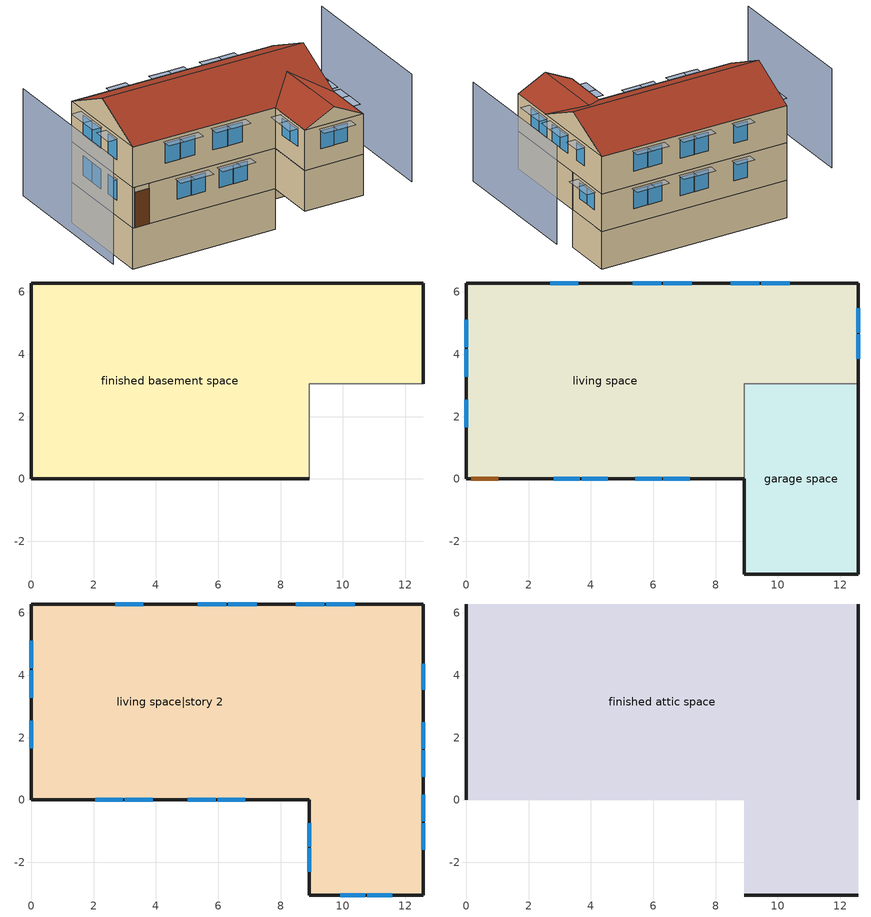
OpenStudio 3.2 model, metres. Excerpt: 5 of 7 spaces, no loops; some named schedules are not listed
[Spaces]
finished basement space
 floor foundation (FloorFndGrndFinB): 0,0 0,6.29 12.57,6.29 12.57,3.05 8.92,3.05 8.92,0 z-2.44
 wall foundation (WallFndGrndFinB): 12.57,3.05 12.57,6.29 0,6.29 0,0 8.92,0 z-2.44:0
 wall adiabatic (WallFndGrndFinB): 8.92,0 8.92,3.05 12.57,3.05 z-2.44:0
garage space
 floor foundation (FloorFndGrndUnfinSlab): 8.92,-3.05 8.92,3.05 12.57,3.05 12.57,-3.05 z0
 wall outside (WallExtUninsUnfin): 8.92,0 8.92,-3.05 12.57,-3.05 12.57,3.05 z0:2.44
 wall to living space (WallIntFinInsUnfin Reversed): 12.57,3.05 8.92,3.05 8.92,0 z0:2.44
living space
 floor to finished basement space (FloorFinUninsFin): 0,0 0,6.29 12.57,6.29 12.57,3.05 8.92,3.05 8.92,0 z0
 wall outside (WallExtInsFin): 12.57,3.05 12.57,6.29 0,6.29 0,0 0.13,0 1.05,0 8.92,0 z0:2.44
 window (WindowConstruction): 2.8,0 3.64,0 / 3.7,0 4.54,0 / 5.43,0 6.26,0 / 6.32,0 7.16,0 z1.02:2.13; 10.37,6.29 9.46,6.29 / 9.4,6.29 8.49,6.29 / 7.23,6.29 6.32,6.29 / 6.26,6.29 5.35,6.29 / 3.6,6.29 2.69,6.29 z0.92:2.13; 0,5.1 0,4.22 / 0,4.16 0,3.28 / 0,2.54 0,1.65 z0.96:2.13; 12.57,3.85 12.57,4.64 / 12.57,4.7 12.57,5.49 z1.08:2.13
 door (Door): 0.15,0 1.02,0 z0:2.13
living space|story 2
 floor to garage space (FloorFinInsUnfin): 12.57,3.05 12.57,-3.05 8.92,-3.05 8.92,3.05 z2.44
 floor to living space (FloorFinUninsFin): 12.57,6.29 12.57,3.05 8.92,3.05 8.92,0 0,0 0,6.29 z2.44
 wall outside (WallExtInsFin): 0,6.29 0,0 8.92,0 8.92,-3.05 12.57,-3.05 12.57,6.29 0,6.29 z2.44:4.88
 window (WindowConstruction): 2.05,0 2.94,0 / 3,0 3.9,0 / 5.02,0 5.91,0 / 5.98,0 6.87,0 z3.38:4.57; 9.91,-3.05 10.72,-3.05 / 10.78,-3.05 11.58,-3.05 z3.49:4.57; 10.37,6.29 9.46,6.29 / 9.4,6.29 8.49,6.29 / 7.23,6.29 6.32,6.29 / 6.26,6.29 5.35,6.29 / 3.6,6.29 2.69,6.29 z3.36:4.57; 0,5.1 0,4.22 / 0,4.16 0,3.28 / 0,2.54 0,1.65 z3.4:4.57; 8.92,-0.74 8.92,-1.49 / 8.92,-1.55 8.92,-2.31 z3.57:4.57; 12.57,-1.59 12.57,-0.74 / 12.57,-0.68 12.57,0.16 / 12.57,0.74 12.57,1.59 / 12.57,1.65 12.57,2.5 / 12.57,3.53 12.57,4.38 z3.45:4.57
finished attic space
 floor to living space|story 2 (FloorFinUninsFin): 12.57,6.29 12.57,0 0,0 0,6.29 z4.88; 8.92,-3.05 8.92,0 12.57,0 12.57,-3.05 z4.88
 wall outside (WallExtInsFin): 0,3.14,6.45 0,6.29,4.88 0,0,4.88; 12.57,3.14,6.45 12.57,0,4.88 12.57,6.29,4.88; 8.92,-3.05,4.88 12.57,-3.05,4.88 10.75,-3.05,5.79
 roof outside (RoofFinInsExt): 0,3.14,6.45 12.57,3.14,6.45 12.57,6.29,4.88 0,6.29,4.88; 8.92,0,4.88 8.92,-3.05,4.88 10.75,-3.05,5.79 10.75,1.83,5.79; 12.57,0,4.88 10.75,1.83,5.79 10.75,-3.05,5.79 12.57,-3.05,4.88; 0,3.14,6.45 0,0,4.88 8.92,0,4.88 10.75,1.83,5.79 12.57,0,4.88 12.57,3.14,6.45
shading: -3.05,6.29 -3.05,-3.05 / 15.62,-3.05 15.62,6.29 z0:6.45; 12.57,4.7 12.57,5.49 / 12.57,3.85 12.57,4.64 z1.08:2.13; 12.57,3.53 12.57,4.38 / 12.57,1.65 12.57,2.5 / 12.57,-1.59 12.57,-0.74 / 12.57,-0.68 12.57,0.16 / 12.57,0.74 12.57,1.59 z3.45:4.57; 9.4,6.29 8.49,6.29 / 10.37,6.29 9.46,6.29 / 6.26,6.29 5.35,6.29 / 3.6,6.29 2.69,6.29 / 7.23,6.29 6.32,6.29 z3.36:4.57; 8.92,-1.55 8.92,-2.31 / 8.92,-0.74 8.92,-1.49 z3.57:4.57; 5.43,0 6.26,0 / 3.7,0 4.54,0 / 6.32,0 7.16,0 / 2.8,0 3.64,0 z1.02:2.13; 0,5.1 0,4.22 / 0,4.16 0,3.28 / 0,2.54 0,1.65 z3.4:4.57; 10.78,-3.05 11.58,-3.05 / 9.91,-3.05 10.72,-3.05 z3.49:4.57; 5.98,0 6.87,0 / 5.02,0 5.91,0 / 3,0 3.9,0 / 2.05,0 2.94,0 z3.38:4.57; 3.6,6.29 2.69,6.29 / 6.26,6.29 5.35,6.29 / 10.37,6.29 9.46,6.29 / 7.23,6.29 6.32,6.29 / 9.4,6.29 8.49,6.29 z0.92:2.13; 0,5.1 0,4.22 / 0,2.54 0,1.65 / 0,4.16 0,3.28 z0.96:2.13; 12.57,5.64 12.57,4.55 13.18,4.55 13.18,5.64 z2.29; 12.57,4.79 12.57,3.7 13.18,3.7 13.18,4.79 z2.29; 12.57,4.53 12.57,3.38 13.18,3.38 13.18,4.53 z4.72; 12.57,2.65 12.57,1.5 13.18,1.5 13.18,2.65 z4.72; 12.57,-0.59 12.57,-1.74 13.18,-1.74 13.18,-0.59 z4.72; 8.34,6.29 9.55,6.29 9.55,6.9 8.34,6.9 z4.72; 8.92,-2.46 8.92,-1.4 8.31,-1.4 8.31,-2.46 z4.72; 6.42,0 5.27,0 5.27,-0.61 6.42,-0.61 z2.29; 4.69,0 3.55,0 3.55,-0.61 4.69,-0.61 z2.29; 7.32,0 6.17,0 6.17,-0.61 7.32,-0.61 z2.29; 3.79,0 2.65,0 2.65,-0.61 3.79,-0.61 z2.29; 0,4.07 0,5.26 -0.61,5.26 -0.61,4.07 z4.72; 11.74,-3.05 10.62,-3.05 10.62,-3.66 11.74,-3.66 z4.72; 10.87,-3.05 9.75,-3.05 9.75,-3.66 10.87,-3.66 z4.72; 7.02,0 5.82,0 5.82,-0.61 7.02,-0.61 z4.72; 12.57,0.31 12.57,-0.84 13.18,-0.84 13.18,0.31 z4.72; 9.31,6.29 10.52,6.29 10.52,6.9 9.31,6.9 z4.72; 6.07,0 4.87,0 4.87,-0.61 6.07,-0.61 z4.72; 4.05,0 2.85,0 2.85,-0.61 4.05,-0.61 z4.72; 2.54,6.29 3.75,6.29 3.75,6.9 2.54,6.9 z2.29; 3.09,0 1.9,0 1.9,-0.61 3.09,-0.61 z4.72; 5.19,6.29 6.41,6.29 6.41,6.9 5.19,6.9 z2.29; 0,3.13 0,4.31 -0.61,4.31 -0.61,3.13 z4.72; 12.57,1.74 12.57,0.59 13.18,0.59 13.18,1.74 z4.72; 0,1.5 0,2.69 -0.61,2.69 -0.61,1.5 z4.72; 5.19,6.29 6.41,6.29 6.41,6.9 5.19,6.9 z4.72; 2.54,6.29 3.75,6.29 3.75,6.9 2.54,6.9 z4.72; 8.92,-1.65 8.92,-0.59 8.31,-0.59 8.31,-1.65 z4.72; 9.31,6.29 10.52,6.29 10.52,6.9 9.31,6.9 z2.29; 6.17,6.29 7.38,6.29 7.38,6.9 6.17,6.9 z4.72; 6.17,6.29 7.38,6.29 7.38,6.9 6.17,6.9 z2.29; 0,4.07 0,5.26 -0.61,5.26 -0.61,4.07 z2.29; 8.34,6.29 9.55,6.29 9.55,6.9 8.34,6.9 z2.29; 0,1.5 0,2.69 -0.61,2.69 -0.61,1.5 z2.29; 0,3.13 0,4.31 -0.61,4.31 -0.61,3.13 z2.29
[Site]
Denver Intl Ap_CO_USA: Latitude {deg}=39.83; Longitude {deg}=-104.65; Time Zone {hr}=-7; Elevation {m}=1650; Terrain=Suburbs
[ClimateZones]
Climate Zone Institution Name 1=Building America; Climate Zone Document Year 1=0; Climate Zone Value 1=Cold
[Site:WaterMainsTemperature]
Calculation Method=Correlation; Annual Average Outdoor Air Temperature {C}=10.8753; Maximum Difference In Monthly Average Outdoor Air Temperatures {deltaC}=23.1524
[Site:GroundTemperature:Deep]
10.8753, 10.8753, 10.8753, 10.8753, 10.8753, 10.8753, 10.8753, 10.8753, 10.8753, 10.8753, 10.8753, 10.8753
[Building]
Building 1: North Axis {deg}=22.5; Standards Number of Stories=4; Standards Number of Above Ground Stories=3; Standards Building Type=singlefamilydetached; Standards Number of Living Units=1
[Material] Roughness=Rough
Name | Thickness {m} | Conductivity {W/m-K} | Density {kg/m3} | Specific Heat {J/kg-K} | Thermal Absorptance | Solar Absorptance | Visible Absorptance
Asphalt Shingles, Medium | 0.009525 | 0.162714 | 1121.4 | 1465.45 | 0.91 | 0.85 | 0.85
RoofSheathing | 0.01905 | 0.115458 | 512.64 | 1214.23 | 0.82 | 0.3 | 0.3
RoofIns | 0.23495 | 0.0475588 | 78.34581 | 1123.46 | 0.91 | 0.85 | 0.91
Drywall 0.5 in. | 0.0127 | 0.160291 | 801 | 837.4 | 0.9 | 0.5 | 0.1
FoundationExtVertIns | 0.051816 | 0.029427 | 32.04 | 1214.23
Concrete 8.0 in.; FootingMaterial | 0.2032 | 1.803125 | 2242.8 | 837.4 | 0.9
Concrete 4.0 in. | 0.1016 | 1.803125 | 2242.8 | 837.4 | 0.9
FloorIns | 0.1397 | 0.0489548 | 106.365 | 1151.69 | 0.82 | 0.3 | 0.3
Wood Floor | 0.015875 | 0.115458 | 544.68 | 1214.23
Floor Covering | 0.0127 | 0.0433444 | 54.468 | 1339.84 | 0.9 | 0.9
FloorFinStudAndAirFloor | 0.1397 | 0.557395 | 67.691 | 1210.98 | 0.9 | 0.5 | 0.9
Vinyl, Light | 0.009525 | 0.089435 | 177.822 | 1046.75 | 0.9 | 0.3 | 0.3
WallSheathing | 0.0127 | 0.115458 | 512.64 | 1214.23 | 0.82 | 0.3 | 0.3
WallStudAndCavity | 0.0889 | 0.054245 | 162.403 | 1178.92 | 0.9 | 0.3 | 0.9
WallStudAndCavity 1 | 0.0889 | 0.0548529 | 162.403 | 1178.92 | 0.82 | 0.3 | 0.82
WallStudAndCavity 2 | 0.0889 | 0.393744 | 83.0341 | 1211.67 | 0.9 | 0.3 | 0.9
WallStudAndCavity 3 | 0.0889 | 0.397942 | 83.0341 | 1211.67 | 0.82 | 0.3 | 0.3
res furniture material finished basement space | 0.1524 | 0.115458 | 640.8 | 1214.23 | 0.9 | 0.6 | 0.1
DoorMaterial | 0.04445 | 0.0612267 | 512.64 | 1214.23 | 0.82 | 0.3 | 0.3
[Construction]
RoofFinInsExt: Asphalt Shingles, Medium, RoofSheathing, RoofIns, Drywall 0.5 in.
WallFndGrndFinB: Concrete 8.0 in., Drywall 0.5 in.
FloorFndGrndFinB; FloorFndGrndUnfinSlab: Concrete 4.0 in.
FootingConstruction: FootingMaterial
FloorFinInsUnfin: FloorIns, RoofSheathing, Wood Floor, Floor Covering
FloorFinUninsFin: Drywall 0.5 in., FloorFinStudAndAirFloor, RoofSheathing, Wood Floor, Floor Covering
WallExtInsFin: Vinyl, Light, WallSheathing, WallStudAndCavity, Drywall 0.5 in.
WallIntFinInsUnfin Reversed: WallStudAndCavity 1, WallSheathing
WallExtUninsUnfin: Vinyl, Light, WallSheathing, WallStudAndCavity 2
WallIntFinUninsFin: WallStudAndCavity 3, Drywall 0.5 in.
res furniture construction finished basement space; res furniture construction finished attic space; res furniture construction living space|story 2; res furniture construction living space; res furniture construction garage space: res furniture material finished basement space
WindowConstruction: WindowMaterial
Door: DoorMaterial
[WindowMaterial:SimpleGlazingSystem]
WindowMaterial: U-Factor {W/m2-K}=2.10086; Solar Heat Gain Coefficient=0.3
[ThermalZone] Use Ideal Air Loads=No
living zone: Thermostat=living zone temperature setpoint
garage zone: 
finished basement zone: Thermostat=finished basement zone temperature setpoint
res ds res ms clg asys ret air zone; res ds res ms htg asys ret air zone: Volume {m3}=0.25
[Sizing:Zone] Zone Cooling Design Supply Air Temperature Input Method=SupplyAirTemperature; Zone Cooling Design Supply Air Temperature {C}=14; Zone Cooling Design Supply Air Temperature Difference {deltaC}=11.11; Zone Heating Design Supply Air Temperature Input Method=SupplyAirTemperature; Zone Heating Design Supply Air Temperature {C}=40; Zone Heating Design Supply Air Temperature Difference {deltaC}=11.11; Zone Cooling Design Supply Air Humidity Ratio {kg-H2O/kg-air}=0.0085; Zone Heating Design Supply Air Humidity Ratio {kg-H2O/kg-air}=0.008; Cooling Design Air Flow Method=DesignDay; Heating Design Air Flow Method=DesignDay; Account for Dedicated Outdoor Air System=No; Dedicated Outdoor Air System Control Strategy=NeutralSupplyAir; Dedicated Outdoor Air Low Setpoint Temperature for Design {C}=autosize; Dedicated Outdoor Air High Setpoint Temperature for Design {C}=autosize
garage zone; res ds res ms clg asys ret air zone; res ds res ms htg asys ret air zone
[Space]
Name | Space Type | Thermal Zone | Building Unit
garage space | Space Type 1 | garage zone
living space; living space|story 2; finished attic space | Space Type 2 | living zone | unit 1
finished basement space | Space Type 3 | finished basement zone | unit 1
res ds res ms clg asys ret air space |  | res ds res ms clg asys ret air zone
res ds res ms htg asys ret air space |  | res ds res ms htg asys ret air zone
[SpaceType]
Name | Standards Space Type
Space Type 1 | garage
Space Type 2 | living
Space Type 3 | finished basement
[BuildingUnit]
unit 1: Building Unit Type=Residential
[External:File]
8760.csv: File=8760.csv
[People:Definition] Number of People Calculation Method=People; Fraction Radiant=0.319734; Sensible Heat Fraction=0.573; Carbon Dioxide Generation Rate {m3/s-W}=0; Enable ASHRAE 55 Comfort Warnings=No; Mean Radiant Temperature Calculation Type=ZoneAveraged
Name | Number of People {people}
res occupants|living space; res occupants|finished basement space | 0.566933
res occupants|finished attic space; res occupants|living space|story 2 | 0.753067
[People] Number of People Schedule=occupants; Activity Level Schedule=res occupants activity schedule; Multiplier=1
Name | People Definition | Space or SpaceType
res occupants|living space | res occupants|living space | living space
res occupants|finished basement space | res occupants|finished basement space | finished basement space
res occupants|finished attic space | res occupants|finished attic space | finished attic space
res occupants|living space|story 2 | res occupants|living space|story 2 | living space|story 2
[Foundation:Kiva] Wall Height Above Grade {m}=0.2032; Wall Depth Below Slab {m}=0.2032
Name | Exterior Vertical Insulation Material | Exterior Vertical Insulation Depth {m} | Footing Wall Construction
Foundation Kiva 1 | FoundationExtVertIns | 2.4384
Foundation Kiva 2 |  |  | FootingConstruction
[Foundation:Kiva:Settings]
Soil Conductivity {W/m-K}=1.731; Soil Density {kg/m3}=1842.3; Soil Specific Heat {J/kg-K}=418.7; Ground Solar Absorptivity=0.9; Ground Thermal Absorptivity=0.9; Ground Surface Roughness {m}=0.03; Far-Field Width {m}=40; Deep-Ground Boundary Condition=ZeroFlux; Deep-Ground Depth {m}=40; Minimum Cell Dimension {m}=0.02; Maximum Cell Growth Coefficient=1.5; Simulation Timestep=Hourly
[SurfaceProperty:ExposedFoundationPerimeter] Exposed Perimeter Calculation Method=TotalExposedPerimeter
Name | Total Exposed Perimeter {m}
Surface 28 | 31.0182
Surface 1 | 12.8016
[InternalMass:Definition] Design Level Calculation Method=SurfaceArea
Name | Construction | Surface Area {m2}
finished basement space Partition; living space Partition | WallIntFinUninsFin | 67.9121
finished attic space Partition; living space|story 2 Partition | WallIntFinUninsFin | 90.2089
res furniture mass finished basement space | res furniture construction finished basement space | 27.1648
res furniture mass finished attic space | res furniture construction finished attic space | 36.0835
res furniture mass living space|story 2 | res furniture construction living space|story 2 | 36.0835
res furniture mass living space | res furniture construction living space | 27.1648
res furniture mass garage space | res furniture construction garage space | 2.22967
[InternalMass] Multiplier=1
Name | Internal Mass Definition | Space or SpaceType
finished basement space Partition | finished basement space Partition | finished basement space
finished attic space Partition | finished attic space Partition | finished attic space
living space|story 2 Partition | living space|story 2 Partition | living space|story 2
living space Partition | living space Partition | living space
res furniture mass finished basement space | res furniture mass finished basement space | finished basement space
res furniture mass finished attic space | res furniture mass finished attic space | finished attic space
res furniture mass living space|story 2 | res furniture mass living space|story 2 | living space|story 2
res furniture mass living space | res furniture mass living space | living space
res furniture mass garage space | res furniture mass garage space | garage space
[WaterUse:Equipment:Definition]
Name | Peak Flow Rate {m3/s} | Target Temperature Schedule
res shower | 0.0176332 | fixtures temperature schedule
res sink | 0.0157378 | fixtures temperature schedule
res bath | 0.00441644 | fixtures temperature schedule
res shower dist; res sink dist; res bath dist | 0 | fixtures temperature schedule
res dw | 0.00104011 | res dw temperature schedule
res cw | 0.00629939 | res cw temperature schedule
[WaterUse:Equipment] Space=living space
Name | Water Use Equipment Definition | Flow Rate Fraction Schedule
res shower | res shower | showers
res sink | res sink | sinks
res bath | res bath | baths
res shower dist | res shower dist | showers
res sink dist | res sink dist | sinks
res bath dist | res bath dist | baths
res dw | res dw | dishwasher
res cw | res cw | clothes_washer
[OtherEquipment:Definition] Design Level Calculation Method=EquipmentLevel
Name | Design Level {W} | Fraction Latent | Fraction Radiant | Fraction Lost
res shower | 507081 | 0.487197 | 0 | 0
res sink | 158036 | 0.312221 | 0 | 0
res bath | 65146.3 | 0 | 0 | 0
res hot water distribution | 99.0622 | 0 | 0 | 0
res range gas | 373.944 | 0.2 | 0.18 | 0.5
res cd gas | 195439 | 0.05 | 0.06 | 0.85
res ds res ms clg asys SupSLkToLvEq; res ds res ms clg asys SupLatLkToLvEq; res ds res ms clg asys SupDCnToLvEq; res ds res ms clg asys SupDCnToAhEq; res ds res ms clg asys RetDCnToPlEq; res ds res ms clg asys RetDCnToAhEquip; res ds res ms clg asys SupSLkToAhEq; res ds res ms clg asys SupLatLkToAhEq; res ds res ms clg asys RetSLkEq; res ds res ms clg asys RetLatLkEq; res ds res ms htg asys SupSLkToLvEq; res ds res ms htg asys SupLatLkToLvEq; res ds res ms htg asys SupDCnToLvEq; res ds res ms htg asys SupDCnToAhEq; res ds res ms htg asys RetDCnToPlEq; res ds res ms htg asys RetDCnToAhEquip; res ds res ms htg asys SupSLkToAhEq; res ds res ms htg asys SupLatLkToAhEq; res ds res ms htg asys RetSLkEq; res ds res ms htg asys RetLatLkEq | 0
[OtherEquipment]
Name | Other Equipment Definition | Space or SpaceType | Schedule | Fuel Type
res shower | res shower | living space | showers
res sink | res sink | living space | sinks
res bath | res bath | living space | baths
res hot water distribution | res hot water distribution | living space | res hot water distribution schedule
res range gas | res range gas | living space | cooking_range | NaturalGas
res cd gas | res cd gas | living space | clothes_dryer | NaturalGas
res ds res ms clg asys SupSLkToLvEq | res ds res ms clg asys SupSLkToLvEq | living space | Always On Discrete | None
res ds res ms clg asys SupLatLkToLvEq | res ds res ms clg asys SupLatLkToLvEq | living space | Always On Discrete | None
res ds res ms clg asys SupDCnToLvEq | res ds res ms clg asys SupDCnToLvEq | living space | Always On Discrete | None
res ds res ms clg asys SupDCnToAhEq | res ds res ms clg asys SupDCnToAhEq | garage space | Always On Discrete | None
res ds res ms clg asys RetDCnToPlEq | res ds res ms clg asys RetDCnToPlEq | res ds res ms clg asys ret air space | Always On Discrete | None
res ds res ms clg asys RetDCnToAhEquip | res ds res ms clg asys RetDCnToAhEquip | garage space | Always On Discrete | None
res ds res ms clg asys SupSLkToAhEq | res ds res ms clg asys SupSLkToAhEq | garage space | Always On Discrete | None
res ds res ms clg asys SupLatLkToAhEq | res ds res ms clg asys SupLatLkToAhEq | garage space | Always On Discrete | None
res ds res ms clg asys RetSLkEq | res ds res ms clg asys RetSLkEq | res ds res ms clg asys ret air space | Always On Discrete | None
res ds res ms clg asys RetLatLkEq | res ds res ms clg asys RetLatLkEq | res ds res ms clg asys ret air space | Always On Discrete | None
res ds res ms htg asys SupSLkToLvEq | res ds res ms htg asys SupSLkToLvEq | living space | Always On Discrete | None
res ds res ms htg asys SupLatLkToLvEq | res ds res ms htg asys SupLatLkToLvEq | living space | Always On Discrete | None
res ds res ms htg asys SupDCnToLvEq | res ds res ms htg asys SupDCnToLvEq | living space | Always On Discrete | None
res ds res ms htg asys SupDCnToAhEq | res ds res ms htg asys SupDCnToAhEq | garage space | Always On Discrete | None
res ds res ms htg asys RetDCnToPlEq | res ds res ms htg asys RetDCnToPlEq | res ds res ms htg asys ret air space | Always On Discrete | None
res ds res ms htg asys RetDCnToAhEquip | res ds res ms htg asys RetDCnToAhEquip | garage space | Always On Discrete | None
res ds res ms htg asys SupSLkToAhEq | res ds res ms htg asys SupSLkToAhEq | garage space | Always On Discrete | None
res ds res ms htg asys SupLatLkToAhEq | res ds res ms htg asys SupLatLkToAhEq | garage space | Always On Discrete | None
res ds res ms htg asys RetSLkEq | res ds res ms htg asys RetSLkEq | res ds res ms htg asys ret air space | Always On Discrete | None
res ds res ms htg asys RetLatLkEq | res ds res ms htg asys RetLatLkEq | res ds res ms htg asys ret air space | Always On Discrete | None
[EnergyManagementSystem:Sensor]
Name | Output Variable or Output Meter Index Key | Output Variable or Output Meter
res_shower_vol | res shower | Water Use Equipment Hot Water Volume
res_shower_mixsp | fixtures temperature schedule | Schedule Value
res_ceil_fan_sched_val_sensor | res ceil fan schedule | Schedule Value
res_nv_pb_s |  | Site Outdoor Air Barometric Pressure
res_af_vw_s |  | Site Wind Speed
res_nv_wt_s |  | Site Outdoor Air Humidity Ratio
res_nv_1_nva_s | res nv_1 avail schedule | Schedule Value
res_nv_1_sp_s | res nv_1 temp schedule | Schedule Value
res_ds_res_ms_clg_asys_ah_mfr_s | Node 28 | System Node Mass Flow Rate
res_ds_res_ms_clg_asys_ah_vfr_s | Node 28 | System Node Current Density Volume Flow Rate
res_ds_res_ms_clg_asys_ah_tt_s | Node 28 | System Node Temperature
res_ds_res_ms_clg_asys_ra_t_s | Node 31 | System Node Temperature
res_ds_res_ms_clg_asys_ah_wt_s | Node 28 | System Node Humidity Ratio
res_ds_res_ms_clg_asys_ra_w_s | Node 31 | System Node Humidity Ratio
res_ds_res_ms_clg_asys_ah_t_s; res_ds_res_ms_htg_asys_ah_t_s | garage zone | Zone Air Temperature
res_ds_res_ms_clg_asys_ah_w_s; res_ds_res_ms_htg_asys_ah_w_s | garage zone | Zone Mean Air Humidity Ratio
res_ds_res_ms_htg_asys_ah_mfr_s | Node 18 | System Node Mass Flow Rate
res_ds_res_ms_htg_asys_ah_vfr_s | Node 18 | System Node Current Density Volume Flow Rate
res_ds_res_ms_htg_asys_ah_tt_s | Node 18 | System Node Temperature
res_ds_res_ms_htg_asys_ra_t_s | Node 21 | System Node Temperature
res_ds_res_ms_htg_asys_ah_wt_s | Node 18 | System Node Humidity Ratio
res_ds_res_ms_htg_asys_ra_w_s | Node 21 | System Node Humidity Ratio
res_infil_1_range_sch_s | res mv_1 range exhaust schedule | Schedule Value
res_infil_1_bath_sch_s | res mv_1 bath exhaust schedule | Schedule Value
res_infil_1_dryer_sch_s | clothes_dryer_exhaust | Schedule Value
res_infil_1_wh_sch_s | Always On Discrete | Schedule Value
[EnergyManagementSystem:Program]
res_shower_sag: If res_shower_vol > 0; Set ShowerTime=SystemTimeStep; Else; Set ShowerTime=0; EndIf; If (res_shower_vol > 0) && (res_shower_mixsp > res_shower_tout); Set ShowerSag=SystemTimeStep; Set ShowerE=res_shower_vol*4141170*(res_shower_mixsp-res_shower_tout); Else; Set ShowerSag=0; Set ShowerE=0; EndIf
res_ceil_fan_schedule_program: If res_ceil_fan_sched_val_sensor == 0; Set res_ceil_fan_sched_override = 0; ElseIf res_ceil_fan_tin_sensor < 24.389; Set res_ceil_fan_sched_override = 0; Else; Set res_ceil_fan_sched_override = 1; EndIf
res_nv_1_program: Set Tdiff = res_af_1_tin_s-res_af_1_tt_s; Set dT = (@Abs Tdiff); Set pt = (@RhFnTdbWPb res_af_1_tt_s res_nv_wt_s res_nv_pb_s); Set NVA = 13831.173440569546; Set Cs = 0.00023703726963500573; Set Cw = 0.00010014662135246548; Set MNV = 2.444359572750902; Set MHR = 0.0115; Set MRH = 0.7; Set temp1 = (res_nv_1_nva_s*NVA); Set SGNV = temp1*((((Cs*dT)+(Cw*(res_af_vw_s^2)))^0.5)/1000); If (res_nv_wt_s<MHR) && (pt<MRH) && (res_af_1_tin_s>res_nv_1_sp_s); Set temp2 = (res_af_1_tin_s-res_nv_1_sp_s); Set NVadj1 = temp2/(res_af_1_tin_s-res_af_1_tt_s); Set NVadj2 = (@Min NVadj1 1); Set NVadj3 = (@Max NVadj2 0); Set NVadj = SGNV*NVadj3; Set res_nv_1_flow_act = (@Min NVadj MNV); Else; Set res_nv_1_flow_act = 0; EndIf
res_ds_res_ms_clg_asys_program: Set res_ds_res_ms_clg_asys_AhMfr = res_ds_res_ms_clg_asys_ah_mfr_s; Set res_ds_res_ms_clg_asys_FanRtf = res_ds_res_ms_clg_asys_fan_rtf_s; Set res_ds_res_ms_clg_asys_AhVfr = res_ds_res_ms_clg_asys_ah_vfr_s; Set res_ds_res_ms_clg_asys_AhTt = res_ds_res_ms_clg_asys_ah_tt_s; Set res_ds_res_ms_clg_asys_AhWt = res_ds_res_ms_clg_asys_ah_wt_s; Set res_ds_res_ms_clg_asys_RaT = res_ds_res_ms_clg_asys_ra_t_s; Set res_ds_res_ms_clg_asys_RaW = res_ds_res_ms_clg_asys_ra_w_s; Set res_ds_res_ms_clg_asys_AhT = res_ds_res_ms_clg_asys_ah_t_s; Set res_ds_res_ms_clg_asys_AhW = res_ds_res_ms_clg_asys_ah_w_s; Run res_ds_res_ms_clg_asys_lk_subrout; Set res_ds_res_ms_clg_asys_SupSLkToLvEq_act = res_ds_res_ms_clg_asys_SupSLkToLv; Set res_ds_res_ms_clg_asys_SupLatLkToLvEq_act = res_ds_res_ms_clg_asys_SupLatLkToLv; Set res_ds_res_ms_clg_asys_SupDCnToLvEq_act = res_ds_res_ms_clg_asys_SupDCnToLv; Set res_ds_res_ms_clg_asys_SupDCnToAhEq_act = res_ds_res_ms_clg_asys_SupDCnToAh; Set res_ds_res_ms_clg_asys_SupSLkToAhEq_act = res_ds_res_ms_clg_asys_SupSLkToAh; Set res_ds_res_ms_clg_asys_SupLatLkToAhEq_act = res_ds_res_ms_clg_asys_SupLatLkToAh; Set res_ds_res_ms_clg_asys_RetSLkEq_act = res_ds_res_ms_clg_asys_RetSLk; Set res_ds_res_ms_clg_asys_RetLatLkEq_act = res_ds_res_ms_clg_asys_RetLatLk; Set res_ds_res_ms_clg_asys_RetDCnToPlEq_act = res_ds_res_ms_clg_asys_RetDCnToPl; Set res_ds_res_ms_clg_asys_RetDCnToAhEquip_act = res_ds_res_ms_clg_asys_RetDCnToAh; Set res_ds_res_ms_clg_asys_AhToLivMix_act = res_ds_res_ms_clg_asys_AhToLiv; Set res_ds_res_ms_clg_asys_LivToAhMix_act = res_ds_res_ms_clg_asys_LivToAh
res_ds_res_ms_htg_asys_program: Set res_ds_res_ms_htg_asys_AhMfr = res_ds_res_ms_htg_asys_ah_mfr_s; Set res_ds_res_ms_htg_asys_FanRtf = res_ds_res_ms_htg_asys_fan_rtf_s; Set res_ds_res_ms_htg_asys_AhVfr = res_ds_res_ms_htg_asys_ah_vfr_s; Set res_ds_res_ms_htg_asys_AhTt = res_ds_res_ms_htg_asys_ah_tt_s; Set res_ds_res_ms_htg_asys_AhWt = res_ds_res_ms_htg_asys_ah_wt_s; Set res_ds_res_ms_htg_asys_RaT = res_ds_res_ms_htg_asys_ra_t_s; Set res_ds_res_ms_htg_asys_RaW = res_ds_res_ms_htg_asys_ra_w_s; Set res_ds_res_ms_htg_asys_AhT = res_ds_res_ms_htg_asys_ah_t_s; Set res_ds_res_ms_htg_asys_AhW = res_ds_res_ms_htg_asys_ah_w_s; Run res_ds_res_ms_htg_asys_lk_subrout; Set res_ds_res_ms_htg_asys_SupSLkToLvEq_act = res_ds_res_ms_htg_asys_SupSLkToLv; Set res_ds_res_ms_htg_asys_SupLatLkToLvEq_act = res_ds_res_ms_htg_asys_SupLatLkToLv; Set res_ds_res_ms_htg_asys_SupDCnToLvEq_act = res_ds_res_ms_htg_asys_SupDCnToLv; Set res_ds_res_ms_htg_asys_SupDCnToAhEq_act = res_ds_res_ms_htg_asys_SupDCnToAh; Set res_ds_res_ms_htg_asys_SupSLkToAhEq_act = res_ds_res_ms_htg_asys_SupSLkToAh; Set res_ds_res_ms_htg_asys_SupLatLkToAhEq_act = res_ds_res_ms_htg_asys_SupLatLkToAh; Set res_ds_res_ms_htg_asys_RetSLkEq_act = res_ds_res_ms_htg_asys_RetSLk; Set res_ds_res_ms_htg_asys_RetLatLkEq_act = res_ds_res_ms_htg_asys_RetLatLk; Set res_ds_res_ms_htg_asys_RetDCnToPlEq_act = res_ds_res_ms_htg_asys_RetDCnToPl; Set res_ds_res_ms_htg_asys_RetDCnToAhEquip_act = res_ds_res_ms_htg_asys_RetDCnToAh; Set res_ds_res_ms_htg_asys_AhToLivMix_act = res_ds_res_ms_htg_asys_AhToLiv; Set res_ds_res_ms_htg_asys_LivToAhMix_act = res_ds_res_ms_htg_asys_LivToAh
res_infil_1_program: Set p_m = 0.14; Set p_s = 0.22; Set s_m = 270; Set s_s = 370; Set z_m = 9.99744; Set z_s = 6.4486261680000005; Set f_t = (((s_m/z_m)^p_m)*((z_s/s_s)^p_s)); Set Tdiff = res_af_1_tin_s-res_af_1_tt_s; Set dT = @Abs Tdiff; Set c = 0.0676; Set Cs = 0.0875; Set Cw = 0.1284; Set n = 0.67; Set sft = (f_t*0.7000000000000001); Set temp1 = ((c*Cw)*((sft*res_af_vw_s)^(2*n)))^2; Set Qn = (((c*Cs*(dT^n))^2)+temp1)^0.5; Set Tdiff = res_af_1_tin_s-res_af_1_tt_s; Set dT = @Abs Tdiff; Set QWHV = res_infil_1_wh_sch_s*0.0302; Set Qrange = res_infil_1_range_sch_s*0.0472; Set Qdryer = res_infil_1_dryer_sch_s*0.0472; Set Qbath = res_infil_1_bath_sch_s*0.0472; Set QhpwhOut = 0; Set QhpwhIn = 0; Set QductsOut = 0; Set QductsIn = 0; Set QductsOut = QductsOut+res_ds_res_ms_clg_asys_lk_ret_fan_equiv; Set QductsIn = QductsIn+res_ds_res_ms_clg_asys_lk_sup_fan_equiv; Set QductsOut = QductsOut+res_ds_res_ms_htg_asys_lk_ret_fan_equiv; Set QductsIn = QductsIn+res_ds_res_ms_htg_asys_lk_sup_fan_equiv; Set Qout = QWHV+Qrange+Qbath+Qdryer+QhpwhOut+QductsOut; Set Qin = QhpwhIn+QductsIn; Set Qu = (@Abs (Qout-Qin)); Set Qb = (@Min Qout Qin); Set faneff_wh = 0.9438948864000002; Set res_infil_1_house_fan_act = (QWHV*300)/faneff_wh*1; Set faneff_sp = 0.4719474432000001; Set res_infil_1_range_fan_act = (Qrange*300)/faneff_sp; Set res_infil_1_bath_fan_act = (Qbath*300)/faneff_sp; Set Q_acctd_for_elsewhere = QhpwhOut+QhpwhIn+QductsOut+QductsIn; Set res_infil_1_flow_act = (((Qu^2)+(Qn^2))^0.5)-Q_acctd_for_elsewhere; Set res_infil_1_flow_act = (@Max res_infil_1_flow_act 0)
[EnergyManagementSystem:ProgramCallingManager]
res shower sag: EndOfSystemTimestepAfterHVACReporting; res_shower_sag
res ceil fan program calling manager: BeginTimestepBeforePredictor; res_ceil_fan_schedule_program
res af_1 program calling manager: BeginTimestepBeforePredictor; res_infil_1_program; res_nv_1_program
res ds res ms clg asys program calling manager: EndOfSystemTimestepAfterHVACReporting; res_ds_res_ms_clg_asys_program
res ds res ms htg asys program calling manager: EndOfSystemTimestepAfterHVACReporting; res_ds_res_ms_htg_asys_program
[EnergyManagementSystem:OutputVariable] Type of Data in Variable=Summed; Update Frequency=SystemTimestep; EMS Program or Subroutine=res_shower_sag
Name | EMS Variable | Units
Unmet Shower Energy|unit 1 | ShowerE | J
Unmet Shower Time|unit 1 | ShowerSag | hr
Shower Draw Time|unit 1 | ShowerTime | hr
[Coil:Heating:DX:MultiSpeed:StageData] Gross Rated Heating Capacity {W}=autosize; Rated Air Flow Rate {m3/s}=autosize; Rated Supply Air Fan Power Per Volume Flow Rate {W/(m3/s)}=773.3; Rated Waste Heat Fraction of Power Input=0.2; Waste Heat Function of Temperature Curve=ConstantBiquadratic
Name | Gross Rated Heating COP {W/W} | Heating Capacity Function of Temperature Curve | Heating Capacity Function of Flow Fraction Curve | Energy Input Ratio Function of Temperature Curve | Energy Input Ratio Function of Flow Fraction Curve | Part Load Fraction Correlation Curve
 | 4.20141 | HP_Heat-Cap-fT2 | HP_Heat-CAP-fFF2 | HP_Heat-EIR-fT2 | HP_Heat-EIR-fFF2 | HP_Heat-PLF-fPLR2
 | 3.36842 | HP_Heat-Cap-fT4 | HP_Heat-CAP-fFF4 | HP_Heat-EIR-fT4 | HP_Heat-EIR-fFF4 | HP_Heat-PLF-fPLR4
 | 3.08351 | HP_Heat-Cap-fT6 | HP_Heat-CAP-fFF6 | HP_Heat-EIR-fT6 | HP_Heat-EIR-fFF6 | HP_Heat-PLF-fPLR6
 | 2.79255 | HP_Heat-Cap-fT10 | HP_Heat-CAP-fFF10 | HP_Heat-EIR-fT10 | HP_Heat-EIR-fFF10 | HP_Heat-PLF-fPLR10
[ThermostatSetpoint:DualSetpoint] Heating Setpoint Temperature Schedule=res heating setpoint; Cooling Setpoint Temperature Schedule=res cooling setpoint
finished basement zone temperature setpoint; living zone temperature setpoint
[ElectricEquipment:Definition] Design Level Calculation Method=EquipmentLevel
Name | Design Level {W} | Fraction Latent | Fraction Radiant | Fraction Lost
res ceil fan non benchmark equip | 0 | 0 | 0.558 | 0.07
res ceil fan benchmark|living space; res ceil fan benchmark|finished basement space | 11.2622 | 0 | 0.558 | 0.07
res ceil fan benchmark|finished attic space; res ceil fan benchmark|living space|story 2 | 14.9598 | 0 | 0.558 | 0.07
res refrig | 65.0889 | 0 | 0 | 0
res range electric | 35.8746 | 0.3 | 0.24 | 0.3
res dw | 136388 | 0.15 | 0.36 | 0.25
res cw | 70491.5 | 0 | 0.48 | 0.2
res cd electric | 14710.5 | 0 | 0.6 | 0
res misc plug loads|living space; res misc plug loads|finished basement space | 115.944 | 0.021 | 0.558 | 0.049
res misc plug loads|finished attic space; res misc plug loads|living space|story 2 | 154.01 | 0.021 | 0.558 | 0.049
res infil_1 house fan; res infil_1 range fan; res infil_1 bath fan | 0 | 0 | 0 | 1
[ElectricEquipment]
Name | Electric Equipment Definition | Space or SpaceType | Schedule
res ceil fan non benchmark equip | res ceil fan non benchmark equip | living space | res ceil fan master
res ceil fan benchmark|living space | res ceil fan benchmark|living space | living space | ceiling_fan
res ceil fan benchmark|finished basement space | res ceil fan benchmark|finished basement space | finished basement space | ceiling_fan
res ceil fan benchmark|finished attic space | res ceil fan benchmark|finished attic space | finished attic space | ceiling_fan
res ceil fan benchmark|living space|story 2 | res ceil fan benchmark|living space|story 2 | living space|story 2 | ceiling_fan
res refrig | res refrig | living space | res refrig schedule
res range electric | res range electric | living space | cooking_range
res dw | res dw | living space | dishwasher_power
res cw | res cw | living space | clothes_washer_power
res cd electric | res cd electric | living space | clothes_dryer
res misc plug loads|living space | res misc plug loads|living space | living space | plug_loads
res misc plug loads|finished basement space | res misc plug loads|finished basement space | finished basement space | plug_loads
res misc plug loads|finished attic space | res misc plug loads|finished attic space | finished attic space | plug_loads
res misc plug loads|living space|story 2 | res misc plug loads|living space|story 2 | living space|story 2 | plug_loads
res infil_1 house fan | res infil_1 house fan | living space | Always On Discrete
res infil_1 range fan | res infil_1 range fan | living space | Always On Discrete
res infil_1 bath fan | res infil_1 bath fan | living space | Always On Discrete
[EnergyManagementSystem:Actuator]
Name | Actuated Component | Actuated Component Type | Actuated Component Control Type
res_ceil_fan_sched_override | res ceil fan master | Schedule:Constant | Schedule Value
res_nv_1_flow_act | res nv_1 flow | Zone Infiltration | Air Exchange Flow Rate
res_ds_res_ms_clg_asys_SupSLkToLvEq_act | res ds res ms clg asys SupSLkToLvEq | OtherEquipment | Power Level
res_ds_res_ms_clg_asys_SupLatLkToLvEq_act | res ds res ms clg asys SupLatLkToLvEq | OtherEquipment | Power Level
res_ds_res_ms_clg_asys_SupDCnToLvEq_act | res ds res ms clg asys SupDCnToLvEq | OtherEquipment | Power Level
res_ds_res_ms_clg_asys_SupDCnToAhEq_act | res ds res ms clg asys SupDCnToAhEq | OtherEquipment | Power Level
res_ds_res_ms_clg_asys_RetDCnToPlEq_act | res ds res ms clg asys RetDCnToPlEq | OtherEquipment | Power Level
res_ds_res_ms_clg_asys_RetDCnToAhEquip_act | res ds res ms clg asys RetDCnToAhEquip | OtherEquipment | Power Level
res_ds_res_ms_clg_asys_SupSLkToAhEq_act | res ds res ms clg asys SupSLkToAhEq | OtherEquipment | Power Level
res_ds_res_ms_clg_asys_SupLatLkToAhEq_act | res ds res ms clg asys SupLatLkToAhEq | OtherEquipment | Power Level
res_ds_res_ms_clg_asys_RetSLkEq_act | res ds res ms clg asys RetSLkEq | OtherEquipment | Power Level
res_ds_res_ms_clg_asys_RetLatLkEq_act | res ds res ms clg asys RetLatLkEq | OtherEquipment | Power Level
res_ds_res_ms_clg_asys_AhToLivMix_act | res ds res ms clg asys AhToLivMix | ZoneMixing | Air Exchange Flow Rate
res_ds_res_ms_clg_asys_LivToAhMix_act | res ds res ms clg asys LivToAhMix | ZoneMixing | Air Exchange Flow Rate
res_ds_res_ms_htg_asys_SupSLkToLvEq_act | res ds res ms htg asys SupSLkToLvEq | OtherEquipment | Power Level
res_ds_res_ms_htg_asys_SupLatLkToLvEq_act | res ds res ms htg asys SupLatLkToLvEq | OtherEquipment | Power Level
res_ds_res_ms_htg_asys_SupDCnToLvEq_act | res ds res ms htg asys SupDCnToLvEq | OtherEquipment | Power Level
res_ds_res_ms_htg_asys_SupDCnToAhEq_act | res ds res ms htg asys SupDCnToAhEq | OtherEquipment | Power Level
res_ds_res_ms_htg_asys_RetDCnToPlEq_act | res ds res ms htg asys RetDCnToPlEq | OtherEquipment | Power Level
res_ds_res_ms_htg_asys_RetDCnToAhEquip_act | res ds res ms htg asys RetDCnToAhEquip | OtherEquipment | Power Level
res_ds_res_ms_htg_asys_SupSLkToAhEq_act | res ds res ms htg asys SupSLkToAhEq | OtherEquipment | Power Level
res_ds_res_ms_htg_asys_SupLatLkToAhEq_act | res ds res ms htg asys SupLatLkToAhEq | OtherEquipment | Power Level
res_ds_res_ms_htg_asys_RetSLkEq_act | res ds res ms htg asys RetSLkEq | OtherEquipment | Power Level
res_ds_res_ms_htg_asys_RetLatLkEq_act | res ds res ms htg asys RetLatLkEq | OtherEquipment | Power Level
res_ds_res_ms_htg_asys_AhToLivMix_act | res ds res ms htg asys AhToLivMix | ZoneMixing | Air Exchange Flow Rate
res_ds_res_ms_htg_asys_LivToAhMix_act | res ds res ms htg asys LivToAhMix | ZoneMixing | Air Exchange Flow Rate
res_infil_1_house_fan_act | res infil_1 house fan | ElectricEquipment | Electricity Rate
res_infil_1_range_fan_act | res infil_1 range fan | ElectricEquipment | Electricity Rate
res_infil_1_bath_fan_act | res infil_1 bath fan | ElectricEquipment | Electricity Rate
res_infil_1_flow_act | res infil_1 flow | Zone Infiltration | Air Exchange Flow Rate
[Lights:Definition] Design Level Calculation Method=LightingLevel; Fraction Radiant=0.6; Fraction Visible=0.2; Return Air Fraction=0
Name | Lighting Level {W}
res lighting interior living space; res lighting interior finished basement space | 171.045
res lighting interior finished attic space; res lighting interior living space|story 2 | 227.201
res lighting garage garage space | 22.6628
[Lights] Fraction Replaceable=1
Name | Lights Definition | Space or SpaceType | Schedule
res lighting interior living space | res lighting interior living space | living space | lighting_interior
res lighting interior finished basement space | res lighting interior finished basement space | finished basement space | lighting_interior
res lighting interior finished attic space | res lighting interior finished attic space | finished attic space | lighting_interior
res lighting interior living space|story 2 | res lighting interior living space|story 2 | living space|story 2 | lighting_interior
res lighting garage garage space | res lighting garage garage space | garage space | lighting_garage
[Exterior:Lights:Definition]
res lighting exterior: Design Level {W}=61.235
[Exterior:Lights]
res lighting exterior: Exterior Lights Definition=res lighting exterior; Schedule=lighting_exterior
[SpaceInfiltration:EffectiveLeakageArea]
res infil|garage space: Space or SpaceType=garage space; Schedule=Always On Discrete; Effective Air Leakage Area {cm2}=75.4291; Stack Coefficient=0.000129067; Wind Coefficient=4.38083e-05
[SpaceInfiltration:DesignFlowRate] Space or SpaceType=living space; Schedule=Always On Discrete; Design Flow Rate Calculation Method=Flow/Space; Design Flow Rate {m3/s}=0
res nv_1 flow; res infil_1 flow
[AirLoopHVAC:ReturnPlenum]
Name | ThermalZone
res ms clg asys return plenum | res ds res ms clg asys ret air zone
res ms htg asys return plenum | res ds res ms htg asys ret air zone
[ZoneMixing] Schedule=Always On Continuous; Design Flow Rate Calculation Method=Flow/Zone; Design Flow Rate {m3/s}=0
Name | Zone | Source Zone
res ds res ms clg asys AhToLivMix; res ds res ms htg asys AhToLivMix | living zone | garage zone
res ds res ms clg asys LivToAhMix; res ds res ms htg asys LivToAhMix | garage zone | living zone
[Schedule:File] External File=8760.csv; Rows to Skip at Top=1; Number of Hours of Data=8760; Minutes per Item=60
Name | Column Number
occupants | 1
showers | 12
sinks | 13
baths | 11
ceiling_fan | 14
cooking_range | 2
dishwasher | 10
dishwasher_power | 17
clothes_washer | 8
clothes_washer_power | 16
clothes_dryer | 9
lighting_interior | 4
lighting_garage | 6
lighting_exterior | 5
plug_loads | 3
clothes_dryer_exhaust | 15
[Schedule:Constant]
Name | Value
res occupants activity schedule | 112.539
fixtures temperature schedule | 43.3333
Always On Discrete; res ceil fan master; Always On Continuous | 1
res dw temperature schedule; res cw temperature schedule | 52.666
[Schedule:Ruleset]
Name | Default Day Schedule | Summer Design Day Schedule | Winter Design Day Schedule
res hot water distribution schedule | Schedule Day 4
res heating setpoint | Schedule Day 7 | res heating setpoint summer design | res heating setpoint winter design
res cooling setpoint | Schedule Day 8 | res cooling setpoint summer design | res cooling setpoint winter design
res ceil fan schedule | Schedule Day 2
res refrig schedule | Schedule Day 10 | res refrig schedule summer design | res refrig schedule winter design
res nv_1 temp schedule | Schedule Day 13
res nv_1 avail schedule | Schedule Day 14
res mv_1 range exhaust schedule | Schedule Day 17 | res mv_1 range exhaust schedule summer design | res mv_1 range exhaust schedule winter design
res mv_1 bath exhaust schedule | Schedule Day 18 | res mv_1 bath exhaust schedule summer design | res mv_1 bath exhaust schedule winter design
[Schedule:Day]
Schedule Day 4; Schedule Day 7; Schedule Day 8; Schedule Day 2; Schedule Day 10; res refrig schedule winter design; Schedule Day 14: 24, 0, 0
res hot water distribution schedule allday1; res hot water distribution schedule allday2; res hot water distribution schedule allday3; res hot water distribution schedule allday4; res hot water distribution schedule allday5; res hot water distribution schedule allday6; res hot water distribution schedule allday7; res hot water distribution schedule allday8; res hot water distribution schedule allday9; res hot water distribution schedule allday10; res hot water distribution schedule allday11; res hot water distribution schedule allday12: 1, 0, 0.078424, 2, 0, 0.0392749, 4, 0, 0.00981873, 5, 0, 0.0392749, 6, 0, 0.274547, 7, 0, 0.941213, 8, 0, 1, 9, 0, 0.960725, 10, 0, 0.843152, 11, 0, 0.764728, 12, 0, 0.60788, 13, 0, 0.529456, 15, 0, 0.470544, 16, 0, 0.411757, 17, 0, 0.548968, 18, 0, 0.725453, 19, 0, 0.86279, 20, 0, 0.823515, 21, 0, 0.745091, 22, 0, 0.60788, 23, 0, 0.529456, 24, 0, 0.294058
res heating setpoint allday1; res heating setpoint allday2; res heating setpoint allday3; res heating setpoint allday4; res heating setpoint allday5; res heating setpoint allday6; res heating setpoint allday7; res heating setpoint allday8; res heating setpoint allday9; res heating setpoint allday10; res heating setpoint allday11; res heating setpoint allday12: 24, 0, 21.6667
res heating setpoint winter design; res cooling setpoint winter design: 24, 0, 21.1111
res heating setpoint summer design; res cooling setpoint summer design: 24, 0, 23.8889
res cooling setpoint allday1; res cooling setpoint allday2; res cooling setpoint allday3; res cooling setpoint allday4; res cooling setpoint allday5; res cooling setpoint allday6; res cooling setpoint allday7; res cooling setpoint allday8; res cooling setpoint allday9; res cooling setpoint allday10; res cooling setpoint allday11; res cooling setpoint allday12: 1, 0, 24.4444, 2, 0, 24.4444, 3, 0, 24.4444, 4, 0, 24.4444, 5, 0, 24.4444, 6, 0, 24.4444, 7, 0, 24.4444, 8, 0, 24.4444, 9, 0, 24.4444, 10, 0, 24.4444, 11, 0, 24.4444, 12, 0, 24.4444, 13, 0, 24.4444, 14, 0, 24.4444, 15, 0, 24.4444, 16, 0, 24.4444, 17, 0, 24.4444, 18, 0, 24.4444, 19, 0, 24.4444, 20, 0, 24.4444, 21, 0, 24.4444, 22, 0, 24.4444, 23, 0, 24.4444, 24, 0, 24.4444
res refrig schedule allday1; res refrig schedule allday12: 1, 0, 0.610949, 2, 0, 0.595675, 3, 0, 0.580401, 4, 0, 0.565128, 6, 0, 0.549854, 7, 0, 0.580401, 8, 0, 0.610949, 10, 0, 0.626223, 12, 0, 0.610949, 15, 0, 0.641496, 16, 0, 0.626223, 17, 0, 0.672044, 18, 0, 0.733139, 19, 0, 0.763686, 20, 0, 0.733139, 21, 0, 0.717865, 22, 0, 0.702591, 23, 0, 0.672044, 24, 0, 0.626223
res refrig schedule allday2: 1, 0, 0.609489, 2, 0, 0.594252, 3, 0, 0.579015, 4, 0, 0.563777, 6, 0, 0.54854, 7, 0, 0.579015, 8, 0, 0.609489, 10, 0, 0.624726, 12, 0, 0.609489, 15, 0, 0.639964, 16, 0, 0.624726, 17, 0, 0.670438, 18, 0, 0.731387, 19, 0, 0.761861, 20, 0, 0.731387, 21, 0, 0.71615, 22, 0, 0.700912, 23, 0, 0.670438, 24, 0, 0.624726
res refrig schedule allday3; res refrig schedule allday4; res refrig schedule allday5: 1, 0, 0.791241, 2, 0, 0.77146, 3, 0, 0.751679, 4, 0, 0.731898, 6, 0, 0.712117, 7, 0, 0.751679, 8, 0, 0.791241, 10, 0, 0.811022, 12, 0, 0.791241, 15, 0, 0.830803, 16, 0, 0.811022, 17, 0, 0.870365, 18, 0, 0.949489, 19, 0, 0.989051, 20, 0, 0.949489, 21, 0, 0.929708, 22, 0, 0.909927, 23, 0, 0.870365, 24, 0, 0.811022
res refrig schedule allday6; res refrig schedule allday7; res refrig schedule allday8; res refrig schedule allday9: 1, 0, 0.8, 2, 0, 0.78, 3, 0, 0.76, 4, 0, 0.74, 6, 0, 0.72, 7, 0, 0.76, 8, 0, 0.8, 10, 0, 0.82, 12, 0, 0.8, 15, 0, 0.84, 16, 0, 0.82, 17, 0, 0.88, 18, 0, 0.96, 19, 0, 1, 20, 0, 0.96, 21, 0, 0.94, 22, 0, 0.92, 23, 0, 0.88, 24, 0, 0.82
res refrig schedule allday10: 1, 0, 0.679562, 2, 0, 0.662573, 3, 0, 0.645584, 4, 0, 0.628595, 6, 0, 0.611606, 7, 0, 0.645584, 8, 0, 0.679562, 10, 0, 0.696551, 12, 0, 0.679562, 15, 0, 0.71354, 16, 0, 0.696551, 17, 0, 0.747518, 18, 0, 0.815474, 19, 0, 0.849453, 20, 0, 0.815474, 21, 0, 0.798485, 22, 0, 0.781496, 23, 0, 0.747518, 24, 0, 0.696551
res refrig schedule allday11: 1, 0, 0.675182, 2, 0, 0.658303, 3, 0, 0.641423, 4, 0, 0.624544, 6, 0, 0.607664, 7, 0, 0.641423, 8, 0, 0.675182, 10, 0, 0.692062, 12, 0, 0.675182, 15, 0, 0.708942, 16, 0, 0.692062, 17, 0, 0.742701, 18, 0, 0.810219, 19, 0, 0.843978, 20, 0, 0.810219, 21, 0, 0.793339, 22, 0, 0.77646, 23, 0, 0.742701, 24, 0, 0.692062
res refrig schedule summer design: 24, 0, 1
[Schedule:Rule] Apply Sunday=Yes; Apply Monday=Yes; Apply Tuesday=Yes; Apply Wednesday=Yes; Apply Thursday=Yes; Apply Friday=Yes; Apply Saturday=Yes; Date Specification Type=DateRange; Start Day=1
Name | Schedule Ruleset | Rule Order | Day Schedule | Start Month | End Month | End Day
res hot water distribution schedule allday rule1 | res hot water distribution schedule | 11 | res hot water distribution schedule allday1 | 1 | 1 | 31
res hot water distribution schedule allday rule2 | res hot water distribution schedule | 10 | res hot water distribution schedule allday2 | 2 | 2 | 28
res hot water distribution schedule allday rule3 | res hot water distribution schedule | 9 | res hot water distribution schedule allday3 | 3 | 3 | 31
res hot water distribution schedule allday rule4 | res hot water distribution schedule | 8 | res hot water distribution schedule allday4 | 4 | 4 | 30
res hot water distribution schedule allday rule5 | res hot water distribution schedule | 7 | res hot water distribution schedule allday5 | 5 | 5 | 31
res hot water distribution schedule allday rule6 | res hot water distribution schedule | 6 | res hot water distribution schedule allday6 | 6 | 6 | 30
res hot water distribution schedule allday rule7 | res hot water distribution schedule | 5 | res hot water distribution schedule allday7 | 7 | 7 | 31
res hot water distribution schedule allday rule8 | res hot water distribution schedule | 4 | res hot water distribution schedule allday8 | 8 | 8 | 31
res hot water distribution schedule allday rule9 | res hot water distribution schedule | 3 | res hot water distribution schedule allday9 | 9 | 9 | 30
res hot water distribution schedule allday rule10 | res hot water distribution schedule | 2 | res hot water distribution schedule allday10 | 10 | 10 | 31
res hot water distribution schedule allday rule11 | res hot water distribution schedule | 1 | res hot water distribution schedule allday11 | 11 | 11 | 30
res hot water distribution schedule allday rule12 | res hot water distribution schedule | 0 | res hot water distribution schedule allday12 | 12 | 12 | 31
res heating setpoint allday rule1 | res heating setpoint | 11 | res heating setpoint allday1 | 1 | 1 | 31
res heating setpoint allday rule2 | res heating setpoint | 10 | res heating setpoint allday2 | 2 | 2 | 28
res heating setpoint allday rule3 | res heating setpoint | 9 | res heating setpoint allday3 | 3 | 3 | 31
res heating setpoint allday rule4 | res heating setpoint | 8 | res heating setpoint allday4 | 4 | 4 | 30
res heating setpoint allday rule5 | res heating setpoint | 7 | res heating setpoint allday5 | 5 | 5 | 31
res heating setpoint allday rule6 | res heating setpoint | 6 | res heating setpoint allday6 | 6 | 6 | 30
res heating setpoint allday rule7 | res heating setpoint | 5 | res heating setpoint allday7 | 7 | 7 | 31
res heating setpoint allday rule8 | res heating setpoint | 4 | res heating setpoint allday8 | 8 | 8 | 31
res heating setpoint allday rule9 | res heating setpoint | 3 | res heating setpoint allday9 | 9 | 9 | 30
res heating setpoint allday rule10 | res heating setpoint | 2 | res heating setpoint allday10 | 10 | 10 | 31
res heating setpoint allday rule11 | res heating setpoint | 1 | res heating setpoint allday11 | 11 | 11 | 30
res heating setpoint allday rule12 | res heating setpoint | 0 | res heating setpoint allday12 | 12 | 12 | 31
res cooling setpoint allday rule1 | res cooling setpoint | 11 | res cooling setpoint allday1 | 1 | 1 | 31
res cooling setpoint allday rule2 | res cooling setpoint | 10 | res cooling setpoint allday2 | 2 | 2 | 28
res cooling setpoint allday rule3 | res cooling setpoint | 9 | res cooling setpoint allday3 | 3 | 3 | 31
res cooling setpoint allday rule4 | res cooling setpoint | 8 | res cooling setpoint allday4 | 4 | 4 | 30
res cooling setpoint allday rule5 | res cooling setpoint | 7 | res cooling setpoint allday5 | 5 | 5 | 31
res cooling setpoint allday rule6 | res cooling setpoint | 6 | res cooling setpoint allday6 | 6 | 6 | 30
res cooling setpoint allday rule7 | res cooling setpoint | 5 | res cooling setpoint allday7 | 7 | 7 | 31
res cooling setpoint allday rule8 | res cooling setpoint | 4 | res cooling setpoint allday8 | 8 | 8 | 31
res cooling setpoint allday rule9 | res cooling setpoint | 3 | res cooling setpoint allday9 | 9 | 9 | 30
res cooling setpoint allday rule10 | res cooling setpoint | 2 | res cooling setpoint allday10 | 10 | 10 | 31
res cooling setpoint allday rule11 | res cooling setpoint | 1 | res cooling setpoint allday11 | 11 | 11 | 30
res cooling setpoint allday rule12 | res cooling setpoint | 0 | res cooling setpoint allday12 | 12 | 12 | 31
res ceil fan schedule allday rule1 | res ceil fan schedule | 11 | res ceil fan schedule allday1 | 1 | 1 | 31
res ceil fan schedule allday rule2 | res ceil fan schedule | 10 | res ceil fan schedule allday2 | 2 | 2 | 28
res ceil fan schedule allday rule3 | res ceil fan schedule | 9 | res ceil fan schedule allday3 | 3 | 3 | 31
res ceil fan schedule allday rule4 | res ceil fan schedule | 8 | res ceil fan schedule allday4 | 4 | 4 | 30
res ceil fan schedule allday rule5 | res ceil fan schedule | 7 | res ceil fan schedule allday5 | 5 | 5 | 31
res ceil fan schedule allday rule6 | res ceil fan schedule | 6 | res ceil fan schedule allday6 | 6 | 6 | 30
res ceil fan schedule allday rule7 | res ceil fan schedule | 5 | res ceil fan schedule allday7 | 7 | 7 | 31
res ceil fan schedule allday rule8 | res ceil fan schedule | 4 | res ceil fan schedule allday8 | 8 | 8 | 31
res ceil fan schedule allday rule9 | res ceil fan schedule | 3 | res ceil fan schedule allday9 | 9 | 9 | 30
res ceil fan schedule allday rule10 | res ceil fan schedule | 2 | res ceil fan schedule allday10 | 10 | 10 | 31
res ceil fan schedule allday rule11 | res ceil fan schedule | 1 | res ceil fan schedule allday11 | 11 | 11 | 30
res ceil fan schedule allday rule12 | res ceil fan schedule | 0 | res ceil fan schedule allday12 | 12 | 12 | 31
res refrig schedule allday rule1 | res refrig schedule | 11 | res refrig schedule allday1 | 1 | 1 | 31
res refrig schedule allday rule2 | res refrig schedule | 10 | res refrig schedule allday2 | 2 | 2 | 28
res refrig schedule allday rule3 | res refrig schedule | 9 | res refrig schedule allday3 | 3 | 3 | 31
res refrig schedule allday rule4 | res refrig schedule | 8 | res refrig schedule allday4 | 4 | 4 | 30
res refrig schedule allday rule5 | res refrig schedule | 7 | res refrig schedule allday5 | 5 | 5 | 31
res refrig schedule allday rule6 | res refrig schedule | 6 | res refrig schedule allday6 | 6 | 6 | 30
res refrig schedule allday rule7 | res refrig schedule | 5 | res refrig schedule allday7 | 7 | 7 | 31
res refrig schedule allday rule8 | res refrig schedule | 4 | res refrig schedule allday8 | 8 | 8 | 31
res refrig schedule allday rule9 | res refrig schedule | 3 | res refrig schedule allday9 | 9 | 9 | 30
res refrig schedule allday rule10 | res refrig schedule | 2 | res refrig schedule allday10 | 10 | 10 | 31
res refrig schedule allday rule11 | res refrig schedule | 1 | res refrig schedule allday11 | 11 | 11 | 30
res refrig schedule allday rule12 | res refrig schedule | 0 | res refrig schedule allday12 | 12 | 12 | 31
[Curve:Biquadratic] Minimum Value of x=-100; Maximum Value of x=100; Minimum Value of y=-100; Maximum Value of y=100
Name | Coefficient1 Constant | Coefficient2 x | Coefficient3 x**2 | Coefficient4 y | Coefficient5 y**2 | Coefficient6 x*y
ConstantBiquadratic | 1 | 0 | 0 | 0 | 0 | 0
HP_Heat-Cap-fT2; HP_Heat-Cap-fT4; HP_Heat-Cap-fT6; HP_Heat-Cap-fT10 | 1.00293 | -0.0103867 | 0 | 0.0259615 | 0 | 0
HP_Heat-EIR-fT2; HP_Heat-EIR-fT4; HP_Heat-EIR-fT6; HP_Heat-EIR-fT10 | 0.966475 | 0.00591495 | 0.000191202 | -0.0129657 | 4.22532e-05 | -0.000524003
[Curve:Quadratic] Coefficient3 x**2=0; Minimum Value of x=0
Name | Coefficient1 Constant | Coefficient2 x | Maximum Value of x | Minimum Curve Output | Maximum Curve Output
HP_Heat-PLF-fPLR2; HP_Heat-PLF-fPLR4; HP_Heat-PLF-fPLR6; HP_Heat-PLF-fPLR10 | 0.6 | 0.4 | 1 | 0.7 | 1
HP_Heat-CAP-fFF2; HP_Heat-EIR-fFF2; HP_Heat-CAP-fFF4; HP_Heat-EIR-fFF4; HP_Heat-CAP-fFF6; HP_Heat-EIR-fFF6; HP_Heat-CAP-fFF10; HP_Heat-EIR-fFF10 | 1 | 0 | 2 | 0 | 2
